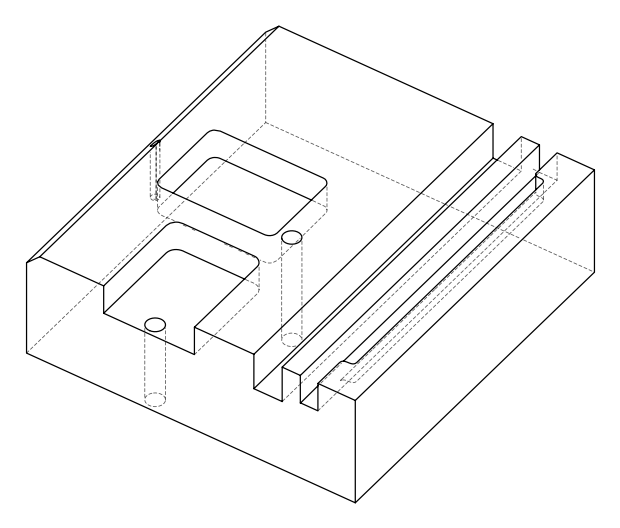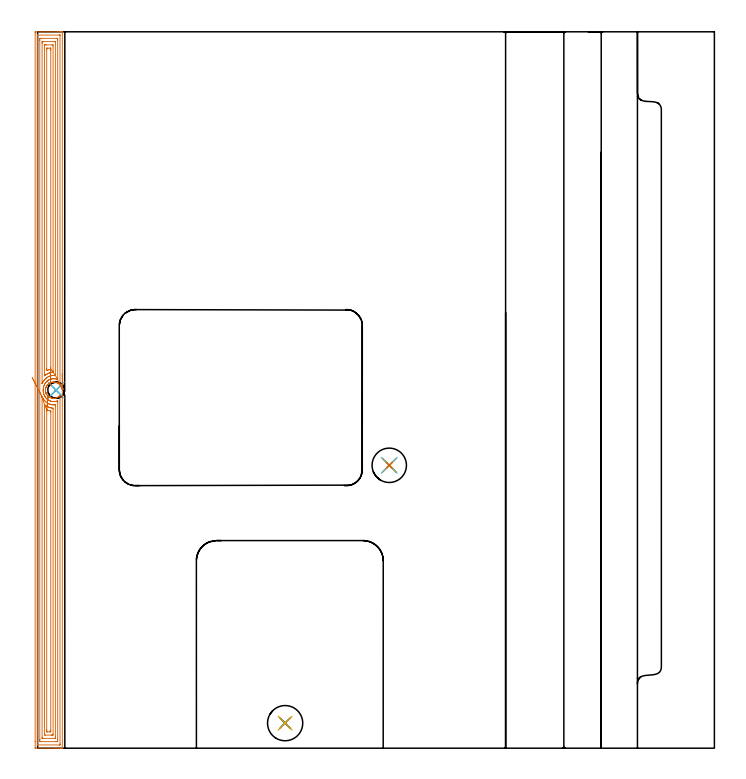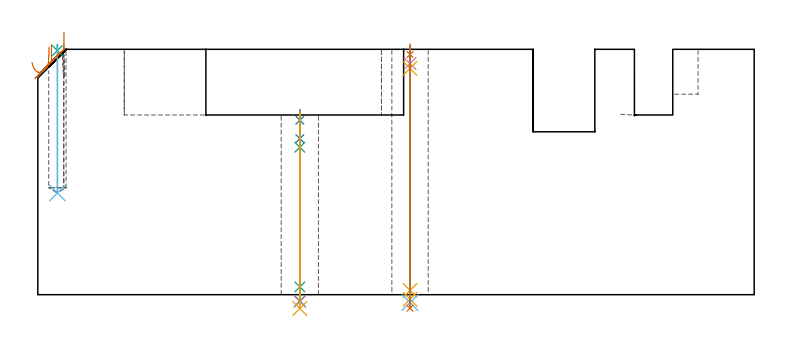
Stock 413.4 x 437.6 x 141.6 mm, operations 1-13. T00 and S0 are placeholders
(PLAN: 18 operations, 14 tool changes, 369.8 min)
(1 SPOT_DRILL | STEP1HOLE | NXT0321_9005460120000 | 0.05 min | 178 mm3)
(2 SPOT_DRILL_1 | STEP1HOLE_1 | NXT0321_9005460120000 | 0.06 min | 4453 mm3)
(3 SPOT_DRILL_2 | STEP1POCKET | NXT0321_9005460120000 | 0.03 min | 4 mm3)
(4 DRILL_BLIND_HOLE_INTO_CENTER | STEP1HOLE | NXT0301_026 | 0.04 min | 122 mm3)
(5 GUN_DRILL_THROUGH_HOLE | STEP1HOLE | UGT0307_001 | 0.63 min | 2581 mm3)
(6 SPADE_DRILL_TO_ENLARGE_THROUGH_HOLE | STEP1HOLE | UGT0306_004 | 0.59 min | 17317 mm3)
(7 DRILL_TO_ENLARGE_THROUGH_HOLE | STEP1HOLE | UGT0301_051 | 0.61 min | 28774 mm3)
(8 DRILL_BLIND_HOLE_INTO_CENTER_1 | STEP1HOLE_1 | NXT0301_062 | 0.07 min | 682 mm3)
(9 GUN_DRILL_THROUGH_HOLE_1 | STEP1HOLE_1 | UGT0307_006 | 0.52 min | 5759 mm3)
(10 DRILL_TO_ENLARGE_THROUGH_HOLE_1 | STEP1HOLE_1 | NXT0301_102 | 0.45 min | 9307 mm3)
(11 DRILL_TO_ENLARGE_THROUGH_HOLE_2 | STEP1HOLE_1 | UGT0301_052 | 0.46 min | 31129 mm3)
(12 DRILL_BLIND_HOLE_INTO_CENTER_2 | STEP1POCKET | UGT0301_032 | 0.34 min | 6322 mm3)
(13 AREA_MILL | FG_CHAMFER_SURFACE | UGT0205_001 | 21.44 min | 59886 mm3)
(14 MILL_OPEN_POCKET | POCKET_OPEN | NXT0201_009 | Follow Part, ap 2, ae 75% | 305.53 min | 1560207 mm3)
(15 MILL_RECTANGULAR_POCKET | POCKET_RECTANGULAR_STRAIGHT | NXT0201_012 | Follow Part, ap 4, ae 75% | 11.27 min | 190527 mm3)
(16 MILL_SLOT | SLOT_PARTIAL_RECTANGULAR | NXT0201_012 | Follow Part, ap 4, ae 75% | 13.91 min | 168472 mm3)
(17 MILL_RECTANGULAR_SLOT | SLOT_RECTANGULAR | UGT0201_004 | Follow Part, ap 8, ae 75% | 6.12 min | 337279 mm3)
(18 MILL_RECTANGULAR_SLOT_1 | SLOT_RECTANGULAR_1 | NXT0201_012 | Follow Part, ap 4, ae 75% | 7.66 min | 116016 mm3)
(TOOL NXT0321_9005460120000 | NC Spot Drill, 142deg, 12mm, Carbide, Uncoated | D12 PA142 FL30 Z2)
(TOOL NXT0301_026 | Carbide Drill 5.5mm [860.1-0550-017A1-MM 2214] | D5.5 PA140 FL28 Z2)
(TOOL UGT0307_001 | Gun Drill 5 mm | D5 PA130 FL24 Z1)
(TOOL UGT0306_004 | Spade Drill 13.5mm | D13.5 PA132 FL10 Z2)
(TOOL UGT0301_051 | Twist Drill 21 mm | D21 PA118 FL145 Z2)
(TOOL NXT0301_062 | Carbide Drill 9.1mm [860.1-0910-027A1-MM 2214] | D9.1 PA140 FL47 Z2)
(TOOL UGT0307_006 | Gun Drill 9 mm | D9 PA130 FL24 Z1)
(TOOL NXT0301_102 | Carbide Drill 13.5mm [860.1-1350-108A1-MM 2214] | D13.5 PA140 FL123 Z2)
(TOOL UGT0301_052 | Twist Drill 21.5 mm | D21.5 PA118 FL150 Z2)
(TOOL UGT0301_032 | Twist Drill 10 mm | D10 PA118 FL87 Z2)
(TOOL UGT0205_001 | Chamfer Mill 20 x 3 x 45 deg. | D20 FL50 Z2)
(TOOL NXT0201_009 | ENDMILL 8mm [2P460-0800-NA 1630] | D8 FL26 Z6)
(TOOL NXT0201_012 | ENDMILL 16mm [2P460-1600-NA 1630] | D16 FL38 Z6)
(TOOL UGT0201_004 | End Mill 32 mm | D32 FL53 Z6)
(OP 1 SPOT_DRILL)
G17 G21 G94 G90
T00 M6
G54
G17 G0 G90 X214.8 Y172.8 S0 M3
G43 Z151.6 H0
G94 G81 G98 Z138.6 F250. R144.6
G80
M5
M2
(OP 2 SPOT_DRILL_1)
G17 G21 G94 G90
T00 M6
G54
G17 G0 G90 X151.2 Y15.3 S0 M3
G43 Z151.6 H0
G94 G81 G98 Z100.7 F250. R106.7
G80
M5
M2
(OP 3 SPOT_DRILL_2)
G17 G21 G94 G90
T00 M6
G54
G17 G0 G90 X11.3 Y218.7 S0 M3
G43 Z151.6 H0
G94 G81 G98 Z140.87 F250. R144.3
G80
M5
M2
(OP 4 DRILL_BLIND_HOLE_INTO_CENTER)
G17 G21 G94 G90
T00 M6
G54
G17 G0 G90 X214.8 Y172.8 S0 M3
G43 Z151.6 H1
G94 G81 G98 Z133.35 F250. R143.6
G80
M5
M2
(OP 5 GUN_DRILL_THROUGH_HOLE)
G17 G21 G94 G90
T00 M6
G54
G17 G0 G90 X214.8 Y172.8 M8
G43 Z151.6 H0
Z139.3
S716 M3
G94 G1 Z130.594 F125. M26
G4 X.084
Z2.5 F250.
G4 X.084
Z-2.666 F125.
G4 X.084
M5
M9
G0 Z139.3
Z151.6
M2
(OP 6 SPADE_DRILL_TO_ENLARGE_THROUGH_HOLE)
G17 G21 G94 G90
T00 M6
G54
G17 G0 G90 X214.8 Y172.8 S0 M3
G43 Z151.6 H0
G94 G73 G98 Z-4.505 F250. Q13.282 R143.6
G80
M5
M2
(OP 7 DRILL_TO_ENLARGE_THROUGH_HOLE)
G17 G21 G94 G90
T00 M6
G54
G17 G0 G90 X214.8 Y172.8 S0 M3
G43 Z151.6 H0
G94 G73 G98 Z-7.809 F250. Q18.676 R143.6
G80
M5
M2
(OP 8 DRILL_BLIND_HOLE_INTO_CENTER_1)
G17 G21 G94 G90
T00 M6
G54
G17 G0 G90 X151.2 Y15.3 S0 M3
G43 Z151.6 H1
G94 G81 G98 Z90.05 F250. R105.7
G80
M5
M2
(OP 9 GUN_DRILL_THROUGH_HOLE_1)
G17 G21 G94 G90
T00 M6
G54
G17 G0 G90 X151.2 Y15.3 M8
G43 Z151.6 H0
Z100.301
S716 M3
G94 G1 Z85.089 F125. M26
G4 X.084
Z4.5 F250.
G4 X.084
Z-3.598 F125.
G4 X.084
M5
M9
G0 Z100.301
Z151.6
M2
(OP 10 DRILL_TO_ENLARGE_THROUGH_HOLE_1)
G17 G21 G94 G90
T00 M6
G54
G17 G0 G90 X151.2 Y15.3 S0 M3
G43 Z151.6 H1
G94 G73 G98 Z-3.957 F250. Q13.457 R105.7
G80
M5
M2
(OP 11 DRILL_TO_ENLARGE_THROUGH_HOLE_2)
G17 G21 G94 G90
T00 M6
G54
G17 G0 G90 X151.2 Y15.3 S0 M3
G43 Z151.6 H0
G94 G73 G98 Z-7.959 F250. Q18.61 R105.7
G80
M5
M2
(OP 12 DRILL_BLIND_HOLE_INTO_CENTER_2)
G17 G21 G94 G90
T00 M6
G54
G17 G0 G90 X11.3 Y218.7 S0 M3
G43 Z151.6 H0
G94 G81 G98 Z58.7 F250. R143.3
G80
M5
M2
(OP 13 AREA_MILL)
G17 G21 G94 G90
T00 M6
G54
G17 G0 G90 X15.1 Y228.8 S1061 M3
G43 Z151.6 H0
G94 G1 Y228.762 Z150.728 F250.
Y228.648 Z149.863
Y228.459 Z149.012
Y228.197 Z148.18
Y227.863 Z147.374
Y227.46 Z146.6
Y226.992 Z145.864
Y226.46 Z145.172
Y225.871 Z144.529
Y225.228 Z143.939
Y224.536 Z143.408
Y223.8 Z142.94
Y223.026 Z142.537
Y222.22 Z142.203
Y221.388 Z141.941
Y220.536 Z141.752
Y219.672 Z141.638
Y218.8 Z141.6
Y0.182
X15.097 Y0.01 Z141.589
X14.939 Y0.002 Z141.432
X14.774 Y0. Z141.274
X14.537 Z141.037
X13.822 Z140.317
X12.587 Z139.084
X11.189 Z137.684
X-1.1 Z125.398
X-1.362 Y0.002 Z125.135
X-1.492 Y0.01 Z125.006
X-1.499 Y0.141 Z124.999
X-1.5 Y4.034 Z125.
X-1.499 Y436.971 Z125.001
X-1.497 Y437.375 Z125.002
X-1.492 Y437.59 Z125.005
X-1.1 Y437.6 Z125.398
X12.067 Z138.561
X13.465 Z139.961
X13.822 Z140.317
X14.537 Z141.037
X14.774 Z141.274
X14.939 Y437.598 Z141.432
X15.097 Y437.59 Z141.589
X15.1 Y437.418 Z141.6
Y218.8
X14.685 Y219.71 Z141.185
X14.574 Y220.144 Z141.074
X14.421 Y220.588 Z140.921
X14.273 Y220.916 Z140.773
Y220.917
X14.103 Y221.241 Z140.603
X14.03 Y221.362 Z140.53
X13.95 Y221.481 Z140.45
X13.949 Y221.482 Z140.449
X13.679 Y221.846 Z140.179
X13.412 Y222.151 Z139.912
X13.211 Y222.355 Z139.711
X13.188 Y222.375 Z139.688
X12.765 Y222.712 Z139.265
X12.318 Y223.01 Z138.818
X12.074 Y223.147 Z138.574
X11.824 Y223.269 Z138.324
X11.425 Y223.417 Z137.925
X10.981 Y223.547 Z137.481
X10.532 Y223.634 Z137.032
X10.086 Y223.681 Z136.586
X9.639 Y223.686 Z136.139
X9.191 Y223.652 Z135.691
X8.746 Y223.576 Z135.246
X8.296 Y223.457 Z134.796
X7.854 Y223.301 Z134.354
X7.775 Y223.269 Z134.275
X7.361 Y223.052 Z133.861
X6.961 Y222.805 Z133.461
X6.682 Y222.599 Z133.182
X6.416 Y222.375 Z132.916
X6.068 Y222.016 Z132.568
X5.853 Y221.757 Z132.353
X5.653 Y221.481 Z132.153
X5.561 Y221.324 Z132.061
X5.483 Y221.187 Z131.978
X5.399 Y221.046 Z131.896
X5.228 Y220.703 Z131.728
X5.175 Y220.596 Z131.675
X5.026 Y220.144 Z131.523
X5.003 Y220.058 Z131.501
X4.912 Y219.694 Z131.408
X4.887 Y219.543 Z131.384
X4.859 Y219.356 Z131.354
X4.842 Y219.248 Z131.337
X4.814 Y218.817 Z131.308
Y218.8 Z131.305
X4.815 Y218.74 Z131.306
X4.819 Y218.625 Z131.307
X4.824 Y218.352 Z131.317
X4.879 Y217.906 Z131.368
X4.935 Y217.628 Z131.427
X4.969 Y217.456 Z131.463
X5.014 Y217.297 Z131.513
X5.044 Y217.195 Z131.543
X5.1 Y217.012 Z131.595
X5.119 Y216.953 Z131.618
X5.129 Y216.925 Z131.628
X5.135 Y216.908 Z131.634
X5.177 Y216.805 Z131.673
X5.341 Y216.458 Z131.841
X5.526 Y216.119 Z132.026
X5.784 Y215.74 Z132.284
X6.068 Y215.38 Z132.568
X6.21 Y215.225 Z132.71
X6.575 Y214.895 Z133.075
X6.961 Y214.597 Z133.461
X7.372 Y214.331 Z133.872
X7.61 Y214.211 Z134.11
X7.854 Y214.097 Z134.354
X8.296 Y213.943 Z134.796
X8.746 Y213.824 Z135.246
X9.191 Y213.748 Z135.691
X9.639 Y213.714 Z136.139
X10.086 Y213.719 Z136.586
X10.532 Y213.766 Z137.032
X10.981 Y213.853 Z137.481
X11.425 Y213.983 Z137.925
X11.832 Y214.143 Z138.332
X12.23 Y214.331 Z138.73
X12.318 Y214.385 Z138.818
X12.777 Y214.697 Z139.277
X13.211 Y215.052 Z139.711
X13.389 Y215.225 Z139.889
X13.591 Y215.459 Z140.091
X13.679 Y215.557 Z140.179
X13.684 Y215.364 Z140.184
X13.686 Y215.224 Z140.186
X13.685 Y2.557 Z140.185
X13.684 Y2.417 Z140.184
X13.679 Y2.042 Z140.179
X13.668 Y2.01 Z140.168
X13.6 Y2.005 Z140.1
X13.491 Y2.001 Z139.991
X0.188 Y2. Z126.688
X-0.011 Y2.002 Z126.489
X-0.046 Y2.004 Z126.454
X-0.078 Y2.01 Z126.422
X-0.08 Y2.055 Z126.42
X-0.085 Y2.278 Z126.415
Y435.043
X-0.084 Y435.183 Z126.416
X-0.079 Y435.558 Z126.421
X-0.068 Y435.59 Z126.432
X0. Y435.595 Z126.5
X0.109 Y435.599 Z126.609
X13.413 Y435.6 Z139.913
X13.611 Y435.598 Z140.111
X13.646 Y435.596 Z140.146
X13.678 Y435.59 Z140.178
X13.68 Y435.545 Z140.18
X13.685 Y435.322 Z140.185
X13.686 Y222.301 Z140.186
X13.685 Y222.102 Z140.185
X13.679 Y221.846 Z140.179
X12.252 Y225.185 Z138.752
X12.067 Y225.249 Z138.567
X11.785 Y225.345 Z138.285
X11.189 Y225.515 Z137.689
X10.64 Y225.618 Z137.14
X10.311 Y225.653 Z136.811
X9.706 Y225.676 Z136.206
X9.433 Y225.663 Z135.933
X8.896 Y225.606 Z135.396
X8.556 Y225.547 Z135.056
X8.173 Y225.449 Z134.673
X7.678 Y225.29 Z134.178
X7.509 Y225.231 Z134.009
X7.126 Y225.059 Z133.626
X6.913 Y224.944 Z133.413
X6.8 Y224.878 Z133.3
X6.365 Y224.608 Z132.865
X5.922 Y224.28 Z132.422
X5.858 Y224.23 Z132.358
X5.783 Y224.165 Z132.283
X5.406 Y223.797 Z131.906
X5.044 Y223.403 Z131.544
X4.984 Y223.333 Z131.484
X4.935 Y223.271 Z131.435
X4.611 Y222.818 Z131.111
X4.346 Y222.377 Z130.846
X4.282 Y222.259 Z130.782
X4.167 Y222.038 Z130.667
X3.988 Y221.664 Z130.488
X3.915 Y221.482 Z130.415
X3.756 Y221.007 Z130.256
X3.64 Y220.588 Z130.14
X3.6 Y220.43 Z130.1
X3.57 Y220.302 Z130.07
X3.468 Y219.694 Z129.968
X3.447 Y219.533 Z129.947
X3.402 Y218.8 Z129.902
Y218.684
X3.414 Y218.294 Z129.914
X3.443 Y217.906 Z129.943
X3.451 Y217.823 Z129.951
X3.463 Y217.728 Z129.963
X3.523 Y217.345 Z130.023
X3.592 Y217.012 Z130.092
X3.694 Y216.599 Z130.194
X3.84 Y216.118 Z130.34
X3.93 Y215.876 Z130.43
X4.167 Y215.353 Z130.667
X4.231 Y215.223 Z130.731
X4.307 Y215.08 Z130.807
X4.502 Y214.755 Z131.002
X4.646 Y214.54 Z131.146
X4.791 Y214.329 Z131.291
X5.044 Y214.005 Z131.544
X5.303 Y213.702 Z131.803
X5.572 Y213.435 Z132.072
X5.759 Y213.269 Z132.259
X5.922 Y213.131 Z132.422
X6.249 Y212.879 Z132.749
X6.741 Y212.541 Z133.241
X6.8 Y212.505 Z133.3
X6.884 Y212.455 Z133.384
X7.409 Y212.209 Z133.909
X7.678 Y212.109 Z134.178
X7.941 Y212.017 Z134.441
X8.294 Y211.913 Z134.794
X8.556 Y211.853 Z135.056
X8.931 Y211.788 Z135.431
X9.345 Y211.737 Z135.845
X9.433 Y211.733 Z135.933
X9.838 Y211.726 Z136.338
X10.226 Y211.733 Z136.726
X10.311 Y211.741 Z136.811
X10.685 Y211.788 Z137.185
X10.996 Y211.844 Z137.496
X11.189 Y211.885 Z137.689
X11.692 Y212.029 Z138.192
X12.253 Y212.225 Z138.753
X12.264 Y211.855 Z138.764
X12.269 Y211.647 Z138.769
X12.271 Y211.439 Z138.771
Y5.1
X12.27 Y4.892 Z138.77
X12.264 Y4.206 Z138.764
X12.262 Y4.007 Z138.762
X11.189 Y4. Z137.689
X1.734 Y4.001 Z128.234
X1.533 Y4.005 Z128.033
X1.338 Y4.01 Z127.838
X1.334 Y4.206 Z127.834
X1.331 Y4.412 Z127.831
X1.329 Y5.1 Z127.829
X1.328 Y5.309 Z127.828
X1.329 Y432.5 Z127.829
X1.33 Y432.708 Z127.83
X1.336 Y433.394 Z127.836
X1.338 Y433.593 Z127.838
X2.411 Y433.6 Z128.911
X11.866 Y433.599 Z138.366
X12.067 Y433.595 Z138.567
X12.262 Y433.59 Z138.762
X12.266 Y433.394 Z138.766
X12.269 Y433.188 Z138.769
X12.271 Y432.5 Z138.771
Y432.292
Y225.953
X12.269 Y225.747 Z138.769
X12.264 Y225.536 Z138.764
X12.252 Y225.185 Z138.752
X10.852 Y227.628 Z137.352
X10.83 Y227.619 Z137.33
X10.492 Y227.649 Z136.992
X10.393 Y227.658 Z136.893
X10.311 Y227.66 Z136.811
X9.5 Y227.673 Z136.
X9.433 Y227.668 Z135.933
X8.706 Y227.588 Z135.206
X8.556 Y227.562 Z135.056
X7.981 Y227.432 Z134.481
X7.678 Y227.341 Z134.178
X7.31 Y227.222 Z133.81
X7.092 Y227.142 Z133.592
X6.8 Y227.011 Z133.3
X6.69 Y226.959 Z133.19
X6.469 Y226.847 Z132.969
X6.123 Y226.642 Z132.623
X5.922 Y226.517 Z132.422
X5.59 Y226.291 Z132.09
X5.139 Y225.953 Z131.639
X5.087 Y225.91 Z131.587
X5.044 Y225.87 Z131.544
X4.636 Y225.475 Z131.136
X4.241 Y225.059 Z130.741
X4.206 Y225.019 Z130.706
X4.167 Y224.972 Z130.667
X3.819 Y224.519 Z130.319
X3.565 Y224.165 Z130.065
X3.459 Y223.992 Z129.959
X3.289 Y223.707 Z129.789
X3.134 Y223.428 Z129.634
X3.051 Y223.271 Z129.551
X2.801 Y222.774 Z129.301
X2.766 Y222.71 Z129.266
X2.749 Y222.684 Z129.249
X2.747 Y222.739 Z129.247
X2.744 Y222.824 Z129.244
X2.743 Y222.933 Z129.243
Y223.271
Y430.712
X2.745 Y431.266 Z129.245
X2.747 Y431.453 Z129.247
X2.751 Y431.59 Z129.251
X2.853 Y431.593 Z129.353
X3.289 Y431.6 Z129.789
X10.311 Z136.811
X10.746 Y431.593 Z137.246
X10.847 Y431.59 Z137.347
X10.852 Y431.523 Z137.352
X10.854 Y431.451 Z137.354
X10.857 Y431.05 Z137.357
Y227.741
X10.856 Y227.672 Z137.356
X10.852 Y227.628 Z137.352
X9.433 Y229.685 Z135.933
X9.298 Y229.668 Z135.798
X8.556 Y229.583 Z135.056
X8.509 Y229.577 Z135.009
X8.257 Y229.53 Z134.757
X7.787 Y229.419 Z134.287
X7.678 Y229.388 Z134.178
X7.114 Y229.21 Z133.614
X6.8 Y229.101 Z133.3
X6.48 Y228.962 Z132.98
X5.922 Y228.692 Z132.422
X5.886 Y228.673 Z132.386
X5.82 Y228.636 Z132.32
X5.337 Y228.338 Z131.837
X5.044 Y228.139 Z131.544
X4.816 Y227.974 Z131.316
X4.507 Y227.741 Z131.007
X4.318 Y227.588 Z130.818
X4.167 Y227.463 Z130.667
X4.157 Y227.741 Z130.657
Y227.751
Y428.933
X4.167 Y429.59 Z130.667
X4.384 Y429.596 Z130.884
X5.044 Y429.599 Z131.544
X5.258 Y429.6 Z131.758
X8.771 Y429.599 Z135.271
X9.433 Y429.59 Z135.933
X9.443 Y428.914 Z135.943
Y230.414
X9.433 Y229.685 Z135.933
X8.019 Y231.512 Z134.519
X7.678 Y231.425 Z134.178
X7.594 Y231.403 Z134.094
X7.276 Y231.318 Z133.776
X6.913 Y231.202 Z133.413
X6.8 Y231.162 Z133.3
X6.271 Y230.963 Z132.771
X5.584 Y230.657 Z132.084
X5.578 Y230.71 Z132.078
X5.575 Y230.778 Z132.075
X5.572 Y231.318 Z132.072
X5.571 Y231.676 Z132.071
X5.572 Y426.598 Z132.072
X5.575 Y427.135 Z132.075
X5.578 Y427.486 Z132.078
X5.586 Y427.59 Z132.086
X5.694 Y427.593 Z132.194
X5.922 Y427.597 Z132.422
X6.344 Y427.6 Z132.844
X7.678 Y427.599 Z134.178
X7.83 Y427.596 Z134.33
X7.951 Y427.591 Z134.451
X8.022 Y427.586 Z134.522
X8.024 Y427.493 Z134.524
X8.027 Y427.135 Z134.527
X8.028 Y426.778 Z134.528
X8.029 Y426.241 Z134.529
Y232.749
X8.027 Y232.212 Z134.527
X8.024 Y231.859 Z134.524
X8.019 Y231.512 Z134.519
X8.005 Y230.64 Z134.543
X7.99 Y229.773 Z134.642
X7.977 Y228.919 Z134.817
X7.963 Y228.083 Z135.066
X7.95 Y227.271 Z135.387
X7.937 Y226.491 Z135.777
X7.925 Y225.748 Z136.234
X7.913 Y225.047 Z136.753
X7.903 Y224.395 Z137.332
X7.893 Y223.795 Z137.966
X7.884 Y223.253 Z138.649
X7.876 Y222.772 Z139.377
X7.87 Y222.357 Z140.144
X7.864 Y222.01 Z140.945
X7.859 Y221.734 Z141.772
X7.856 Y221.532 Z142.621
X7.854 Y221.404 Z143.484
X7.853 Y221.351 Z144.355
G0 X-3.383 Y226.505 Z134.133
G1 X-3.198 Y226.15 Z133.358
X-2.983 Y225.737 Z132.621
X-2.738 Y225.268 Z131.927
X-2.467 Y224.747 Z131.282
X-2.171 Y224.179 Z130.69
X-1.852 Y223.567 Z130.157
X-1.512 Y222.916 Z129.685
X-1.155 Y222.231 Z129.28
X-0.783 Y221.517 Z128.943
X-0.399 Y220.78 Z128.678
X-0.006 Y220.025 Z128.486
X0.394 Y219.258 Z128.37
X0.796 Y218.486 Z128.329
X1.199 Y217.713 Z128.364
X1.599 Y216.945 Z128.475
X1.993 Y216.189 Z128.661
X2.378 Y215.451 Z128.92
X2.751 Y214.735 Z129.251
X2.953 Y214.329 Z129.453
X3.123 Y213.991 Z129.623
X3.289 Y213.69 Z129.789
X3.439 Y213.435 Z129.939
X3.744 Y212.971 Z130.244
X4.076 Y212.541 Z130.576
X4.167 Y212.433 Z130.667
X4.532 Y212.023 Z131.032
X4.923 Y211.647 Z131.423
X5.044 Y211.543 Z131.544
X5.557 Y211.125 Z132.057
X5.922 Y210.878 Z132.422
X6.11 Y210.753 Z132.61
X6.355 Y210.61 Z132.855
X6.554 Y210.509 Z133.054
X6.8 Y210.389 Z133.3
X7.04 Y210.278 Z133.54
X7.403 Y210.138 Z133.903
X7.678 Y210.052 Z134.178
X8.381 Y209.859 Z134.881
X8.556 Y209.828 Z135.056
X8.591 Y209.823 Z135.091
X9.043 Y209.77 Z135.543
X9.433 Y209.736 Z135.933
X9.561 Y209.729 Z136.061
X10.311 Y209.742 Z136.811
X10.421 Y209.746 Z136.921
X10.723 Y209.772 Z137.223
X10.812 Y209.777 Z137.312
X10.851 Y209.778 Z137.351
X10.853 Y209.743 Z137.353
X10.855 Y209.655 Z137.355
X10.857 Y209.303 Z137.357
Y6.888
X10.855 Y6.334 Z137.355
X10.853 Y6.147 Z137.353
X10.849 Y6.01 Z137.349
X10.747 Y6.008 Z137.247
X10.311 Y6. Z136.811
X3.289 Z129.789
X2.854 Y6.007 Z129.354
X2.753 Y6.01 Z129.253
X2.748 Y6.077 Z129.248
X2.746 Y6.149 Z129.246
X2.743 Y6.55 Z129.243
Y214.329
X2.744 Y214.539 Z129.244
X2.746 Y214.648 Z129.246
X2.749 Y214.721 Z129.249
X2.751 Y214.735 Z129.251
X4.167 Y209.939 Z130.667
X4.271 Y209.859 Z130.771
X5.044 Y209.264 Z131.544
X5.48 Y208.964 Z131.98
X5.757 Y208.797 Z132.257
X5.922 Y208.705 Z132.422
X6.424 Y208.453 Z132.924
X6.8 Y208.3 Z133.3
X7.446 Y208.07 Z133.946
X7.678 Y208.009 Z134.178
X7.759 Y207.987 Z134.259
X8.215 Y207.882 Z134.715
X8.556 Y207.826 Z135.056
X8.837 Y207.784 Z135.337
X9.433 Y207.716 Z135.933
X9.443 Y207.166 Z135.943
Y8.667
X9.433 Y8.01 Z135.933
X9.216 Y8.004 Z135.716
X8.556 Y8.001 Z135.056
X8.342 Y8. Z134.842
X4.829 Y8.001 Z131.329
X4.167 Y8.01 Z130.667
X4.157 Y8.676 Z130.657
Y8.686
X4.158 Y209.859 Z130.658
X4.167 Y209.939 Z130.667
X5.587 Y206.732 Z132.087
X5.731 Y206.67 Z132.231
X5.922 Y206.589 Z132.422
X6.657 Y206.282 Z133.157
X6.8 Y206.233 Z133.3
X6.872 Y206.208 Z133.372
X7.855 Y205.931 Z134.355
X7.978 Y205.895 Z134.478
X8.013 Y205.883 Z134.513
X8.022 Y205.873 Z134.522
X8.024 Y205.847 Z134.524
X8.027 Y205.745 Z134.527
X8.028 Y205.388 Z134.528
X8.029 Y205.03 Z134.529
X8.028 Y11.002 Z134.528
X8.025 Y10.465 Z134.525
X8.022 Y10.114 Z134.522
X8.014 Y10.01 Z134.514
X7.906 Y10.007 Z134.406
X7.678 Y10.003 Z134.178
X7.256 Y10. Z133.756
X5.922 Y10.001 Z132.422
X5.77 Y10.004 Z132.27
X5.649 Y10.009 Z132.149
X5.578 Y10.014 Z132.078
X5.576 Y10.107 Z132.076
X5.573 Y10.465 Z132.073
X5.571 Y10.822 Z132.071
Y11.359
X5.572 Y205.745 Z132.072
X5.575 Y206.282 Z132.075
X5.578 Y206.633 Z132.078
X5.587 Y206.732 Z132.087
X5.672 Y207.591 Z132.21
X5.755 Y208.437 Z132.408
X5.836 Y209.262 Z132.678
X5.914 Y210.061 Z133.02
X5.99 Y210.827 Z133.431
X6.061 Y211.555 Z133.907
X6.128 Y212.238 Z134.445
X6.191 Y212.872 Z135.041
X6.248 Y213.452 Z135.691
X6.299 Y213.973 Z136.388
X6.344 Y214.432 Z137.129
X6.383 Y214.825 Z137.906
X6.414 Y215.149 Z138.716
X6.439 Y215.402 Z139.55
X6.457 Y215.581 Z140.404
X6.467 Y215.686 Z141.27
X6.47 Y215.715 Z142.142
X6.465 Y215.668 Z143.013
G0 Z151.6
M5
M2
